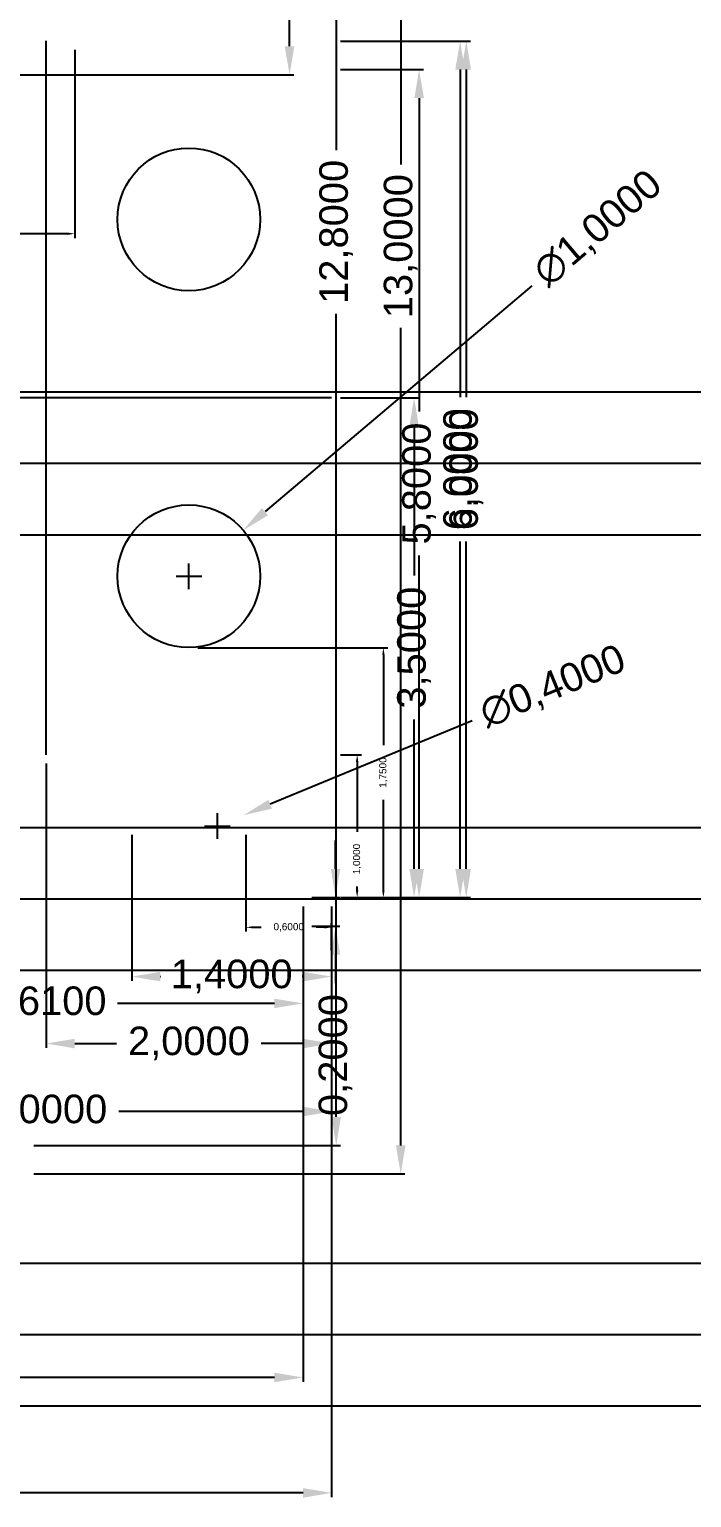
# Model space of a CAD drawing. Header units: millimetres. Extents: x -129 to 171, y -129 to 202.
# Drawn here: x 69.14 to 73.78, y 95.92 to 106.2 of the extents above; entities that cross this region are included whole.
import ezdxf

# ---------------------------------------------------------------- set-up
doc = ezdxf.new("R2010")
doc.units = ezdxf.units.MM
doc.header["$MEASUREMENT"] = 0
for name, color, linetype, plot in [('Acoperis', 180, 'Continuous', False), ('Dimensiuni interior_0', 11, 'Continuous', False), ('Dimensiuni interior_1', 11, 'Continuous', False), ('Utilități_1', 130, 'Continuous', False)]:
    doc.layers.add(name, color=color, linetype=linetype, plot=plot)
doc.styles.get("Standard").update_dxf_attribs({"font": 'arial.ttf'})
doc.dimstyles.new('Mici', dxfattribs={"dimtxt": 0.05, "dimasz": 0.05, "dimexe": 0.03, "dimexo": 0.0625, "dimgap": 0.09, "dimtad": 0, "dimdec": 4, "dimzin": 0, "dimtxsty": 'Standard', "dimcen": 0.09, "dimclrd": 1, "dimclre": 1, "dimadec": 0, "dimazin": 0, "dimtfac": 1, "dimtdec": 4, "dimtofl": 0, "dimtmove": 0, "dimatfit": 3, "dimfxl": 1, "dimtolj": 1, "dimtzin": 0, "dimarcsym": 0})

# ---------------------------------------------------------------- blocks, each defined once
blk = doc.blocks.new('*U32')
at = {"extrusion": (-1, 4.06467e-14, 2.35596e-14)}
for centre, radius, start, end in [((48.5, -16.8, -1.5), 51.8, 18.9246, 161.0754), ((48.5, -16.841, -1), 51.341, 19.1485, 160.8515), ((48.5, -16.841, -2), 51.341, 19.1485, 160.8515), ((48.5, -16.882, -1.5), 50.882, 19.3776, 160.6224)]:
    blk.add_arc(centre, radius, start, end, dxfattribs=at)
blk = doc.blocks.new('*U33')
at = {"layer": 'Acoperis', "color": 0, "linetype": 'ByBlock', "lineweight": -2, "transparency": 16777216, "rotation": 90.00000000000072}
for p in [(244.181, 135.356), (244.181, 132.305), (244.181, 129.253)]:
    blk.add_blockref('*U32', p, dxfattribs=at)
blk = doc.blocks.new('*D520')
at = {"layer": 'Defpoints', "color": 0, "transparency": 16777216}
for p in [(86.527, 103.551), (86.707, 103.551), (86.527, 102.551)]:
    blk.add_point(p, dxfattribs=at)
at = {"layer": 'Dimensiuni interior_1', "color": 1, "lineweight": -2, "transparency": 16777216}
for p, q in [((86.589, 103.551), (86.737, 103.551)), ((86.707, 103.501), (86.707, 103.011)), ((86.707, 102.601), (86.707, 102.629)), ((86.589, 102.551), (86.737, 102.551))]:
    blk.add_line(p, q, dxfattribs=at)
at = {"layer": 'Dimensiuni interior_1', "color": 1, "transparency": 16777216}
for points in [[(86.698, 103.501), (86.715, 103.501), (86.707, 103.551)], [(86.698, 102.601), (86.715, 102.601), (86.707, 102.551)]]:
    blk.add_solid(points, dxfattribs=at)
at = {"layer": 'Dimensiuni interior_1', "color": 0, "transparency": 16777216, "insert": (86.707, 102.82), "char_height": 0.05, "attachment_point": 5, "rotation": 90}
blk.add_mtext('\\A1;1,0000', dxfattribs=at)
blk = doc.blocks.new('*D521')
at = {"layer": 'Defpoints', "color": 0, "transparency": 16777216}
for p in [(86.527, 106.051), (87.106, 106.051), (86.527, 102.551)]:
    blk.add_point(p, dxfattribs=at)
at = {"layer": 'Dimensiuni interior_1', "color": 1, "lineweight": -2, "transparency": 16777216}
for p, q in [((86.589, 106.051), (87.136, 106.051)), ((87.106, 105.851), (87.106, 104.806)), ((87.106, 102.751), (87.106, 103.797)), ((86.589, 102.551), (87.136, 102.551))]:
    blk.add_line(p, q, dxfattribs=at)
at = {"layer": 'Dimensiuni interior_1', "color": 1, "transparency": 16777216}
for points in [[(87.073, 105.851), (87.14, 105.851), (87.106, 106.051)], [(87.073, 102.751), (87.14, 102.751), (87.106, 102.551)]]:
    blk.add_solid(points, dxfattribs=at)
at = {"layer": 'Dimensiuni interior_1', "color": 0, "transparency": 16777216, "insert": (87.106, 104.301), "char_height": 0.2, "attachment_point": 5, "rotation": 90}
blk.add_mtext('\\A1;3,5000', dxfattribs=at)
blk = doc.blocks.new('*D522')
at = {"layer": 'Defpoints', "color": 0, "transparency": 16777216}
for p in [(85.927, 103.051), (85.927, 102.342), (86.527, 102.117)]:
    blk.add_point(p, dxfattribs=at)
at = {"layer": 'Dimensiuni interior_1', "color": 1, "lineweight": -2, "transparency": 16777216}
for p, q in [((85.927, 102.989), (85.927, 102.312)), ((86.527, 102.179), (86.527, 102.372)), ((85.977, 102.342), (86.033, 102.342)), ((86.477, 102.342), (86.42, 102.342))]:
    blk.add_line(p, q, dxfattribs=at)
at = {"layer": 'Dimensiuni interior_1', "color": 1, "transparency": 16777216}
for points in [[(85.977, 102.35), (85.977, 102.334), (85.927, 102.342)], [(86.477, 102.35), (86.477, 102.334), (86.527, 102.342)]]:
    blk.add_solid(points, dxfattribs=at)
at = {"layer": 'Dimensiuni interior_1', "color": 0, "transparency": 16777216, "insert": (86.227, 102.342), "char_height": 0.05, "attachment_point": 5}
blk.add_mtext('\\A1;0,6000', dxfattribs=at)
blk = doc.blocks.new('*D523')
at = {"layer": 'Defpoints', "color": 0, "transparency": 16777216}
for p in [(85.127, 103.051), (86.527, 102.117), (85.127, 101.997)]:
    blk.add_point(p, dxfattribs=at)
at = {"layer": 'Dimensiuni interior_1', "color": 1, "lineweight": -2, "transparency": 16777216}
for p, q in [((85.127, 102.989), (85.127, 101.967)), ((86.527, 102.054), (86.527, 101.967)), ((85.327, 101.997), (85.331, 101.997)), ((86.327, 101.997), (86.322, 101.997))]:
    blk.add_line(p, q, dxfattribs=at)
at = {"layer": 'Dimensiuni interior_1', "color": 1, "transparency": 16777216}
for points in [[(85.327, 102.03), (85.327, 101.963), (85.127, 101.997)], [(86.327, 102.03), (86.327, 101.963), (86.527, 101.997)]]:
    blk.add_solid(points, dxfattribs=at)
at = {"layer": 'Dimensiuni interior_1', "color": 0, "transparency": 16777216, "insert": (85.827, 101.997), "char_height": 0.2, "attachment_point": 5}
blk.add_mtext('\\A1;1,4000', dxfattribs=at)
blk = doc.blocks.new('*D524')
at = {"layer": 'Defpoints', "color": 0, "transparency": 16777216}
for p in [(85.911, 103.128), (85.542, 102.975)]:
    blk.add_point(p, dxfattribs=at)
at = {"layer": 'Dimensiuni interior_1', "color": 1, "lineweight": -2, "transparency": 16777216}
for p, q in [((87.514, 103.788), (86.096, 103.204)), ((85.727, 102.961), (85.727, 103.141)), ((85.637, 103.051), (85.817, 103.051))]:
    blk.add_line(p, q, dxfattribs=at)
at = {"layer": 'Dimensiuni interior_1', "color": 1, "transparency": 16777216}
blk.add_solid([(86.084, 103.235), (86.109, 103.173), (85.911, 103.128)], dxfattribs=at)
at = {"layer": 'Dimensiuni interior_1', "color": 0, "transparency": 16777216, "insert": (88.081, 104.022), "char_height": 0.2, "attachment_point": 5, "rotation": 22.4064}
blk.add_mtext('\\A1;∅0,4000', dxfattribs=at)
blk = doc.blocks.new('*D525')
at = {"layer": 'Defpoints', "color": 0, "transparency": 16777216}
for p in [(85.527, 104.301), (86.891, 104.301), (86.527, 102.551)]:
    blk.add_point(p, dxfattribs=at)
at = {"layer": 'Dimensiuni interior_1', "color": 1, "lineweight": -2, "transparency": 16777216}
for p, q in [((85.589, 104.301), (86.921, 104.301)), ((86.891, 104.251), (86.891, 103.618)), ((86.891, 102.601), (86.891, 103.235)), ((86.589, 102.551), (86.921, 102.551))]:
    blk.add_line(p, q, dxfattribs=at)
at = {"layer": 'Dimensiuni interior_1', "color": 1, "transparency": 16777216}
for points in [[(86.882, 104.251), (86.899, 104.251), (86.891, 104.301)], [(86.882, 102.601), (86.899, 102.601), (86.891, 102.551)]]:
    blk.add_solid(points, dxfattribs=at)
at = {"layer": 'Dimensiuni interior_1', "color": 0, "transparency": 16777216, "insert": (86.891, 103.426), "char_height": 0.05, "attachment_point": 5, "rotation": 90}
blk.add_mtext('\\A1;1,7500', dxfattribs=at)
blk = doc.blocks.new('*D526')
at = {"layer": 'Defpoints', "color": 0, "transparency": 16777216}
for p in [(85.908, 105.124), (85.145, 104.478)]:
    blk.add_point(p, dxfattribs=at)
at = {"layer": 'Dimensiuni interior_1', "color": 1, "lineweight": -2, "transparency": 16777216}
for p, q in [((87.931, 106.837), (86.061, 105.254)), ((85.527, 104.711), (85.527, 104.891)), ((85.437, 104.801), (85.617, 104.801))]:
    blk.add_line(p, q, dxfattribs=at)
at = {"layer": 'Dimensiuni interior_1', "color": 1, "transparency": 16777216}
blk.add_solid([(86.039, 105.279), (86.082, 105.228), (85.908, 105.124)], dxfattribs=at)
at = {"layer": 'Dimensiuni interior_1', "color": 0, "transparency": 16777216, "insert": (88.399, 107.233), "char_height": 0.2, "attachment_point": 5, "rotation": 40.2532}
blk.add_mtext('\\A1;∅1,0000', dxfattribs=at)
blk = doc.blocks.new('*D527')
at = {"layer": 'Defpoints', "color": 0, "transparency": 16777216}
for p in [(86.527, 108.551), (87.429, 108.551), (86.527, 102.551)]:
    blk.add_point(p, dxfattribs=at)
at = {"layer": 'Dimensiuni interior_1', "color": 1, "lineweight": -2, "transparency": 16777216}
for p, q in [((86.589, 108.551), (87.459, 108.551)), ((87.429, 108.351), (87.429, 106.057)), ((87.429, 102.751), (87.429, 105.046)), ((86.589, 102.551), (87.459, 102.551))]:
    blk.add_line(p, q, dxfattribs=at)
at = {"layer": 'Dimensiuni interior_1', "color": 1, "transparency": 16777216}
for points in [[(87.395, 108.351), (87.462, 108.351), (87.429, 108.551)], [(87.395, 102.751), (87.462, 102.751), (87.429, 102.551)]]:
    blk.add_solid(points, dxfattribs=at)
at = {"layer": 'Dimensiuni interior_1', "color": 0, "transparency": 16777216, "insert": (87.429, 105.551), "char_height": 0.2, "attachment_point": 5, "rotation": 90}
blk.add_mtext('\\A1;6,0000', dxfattribs=at)
blk = doc.blocks.new('*D528')
at = {"layer": 'Defpoints', "color": 0, "transparency": 16777216}
for p in [(84.527, 103.551, 0), (86.527, 102.551, 0), (84.527, 101.528)]:
    blk.add_point(p, dxfattribs=at)
at = {"layer": 'Dimensiuni interior_1', "color": 1, "lineweight": -2, "transparency": 16777216}
for p, q in [((84.527, 103.489), (84.527, 101.498)), ((86.527, 102.489), (86.527, 101.498)), ((84.727, 101.528), (85.02, 101.528)), ((86.327, 101.528), (86.033, 101.528))]:
    blk.add_line(p, q, dxfattribs=at)
at = {"layer": 'Dimensiuni interior_1', "color": 1, "transparency": 16777216}
for points in [[(84.727, 101.561), (84.727, 101.494), (84.527, 101.528)], [(86.327, 101.561), (86.327, 101.494), (86.527, 101.528)]]:
    blk.add_solid(points, dxfattribs=at)
at = {"layer": 'Dimensiuni interior_1', "color": 0, "transparency": 16777216, "insert": (85.527, 101.528), "char_height": 0.2, "attachment_point": 5}
blk.add_mtext('\\A1;2,0000', dxfattribs=at)
blk = doc.blocks.new('*D529')
at = {"layer": 'Defpoints', "color": 0, "transparency": 16777216}
for p in [(82.527, 102.551), (86.527, 102.551), (82.527, 101.051)]:
    blk.add_point(p, dxfattribs=at)
at = {"layer": 'Dimensiuni interior_1', "color": 1, "lineweight": -2, "transparency": 16777216}
for p, q in [((82.527, 102.489), (82.527, 101.021)), ((86.527, 102.489), (86.527, 101.021)), ((82.727, 101.051), (84.018, 101.051)), ((86.327, 101.051), (85.035, 101.051))]:
    blk.add_line(p, q, dxfattribs=at)
at = {"layer": 'Dimensiuni interior_1', "color": 1, "transparency": 16777216}
for points in [[(82.727, 101.085), (82.727, 101.018), (82.527, 101.051)], [(86.327, 101.085), (86.327, 101.018), (86.527, 101.051)]]:
    blk.add_solid(points, dxfattribs=at)
at = {"layer": 'Dimensiuni interior_1', "color": 0, "transparency": 16777216, "insert": (84.527, 101.051), "char_height": 0.2, "attachment_point": 5}
blk.add_mtext('\\A1;4,0000', dxfattribs=at)
blk = doc.blocks.new('*D531')
at = {"layer": 'Defpoints', "color": 0, "transparency": 16777216}
for p in [(82.717, 102.351), (86.327, 102.351), (86.327, 101.809)]:
    blk.add_point(p, dxfattribs=at)
at = {"layer": 'Dimensiuni interior_1', "color": 1, "lineweight": -2, "transparency": 16777216}
for p, q in [((82.717, 102.289), (82.717, 101.779)), ((86.327, 102.289), (86.327, 101.779)), ((82.917, 101.809), (84.017, 101.809)), ((86.127, 101.809), (85.026, 101.809))]:
    blk.add_line(p, q, dxfattribs=at)
at = {"layer": 'Dimensiuni interior_1', "color": 1, "transparency": 16777216}
for points in [[(82.917, 101.842), (82.917, 101.776), (82.717, 101.809)], [(86.127, 101.842), (86.127, 101.776), (86.327, 101.809)]]:
    blk.add_solid(points, dxfattribs=at)
at = {"layer": 'Dimensiuni interior_1', "color": 0, "transparency": 16777216, "insert": (84.522, 101.809), "char_height": 0.2, "attachment_point": 5}
blk.add_mtext('\\A1;3,6100', dxfattribs=at)
blk = doc.blocks.new('*D532')
at = {"layer": 'Defpoints', "color": 0, "transparency": 16777216}
for p in [(86.327, 102.551), (86.327, 102.351), (86.555, 102.351)]:
    blk.add_point(p, dxfattribs=at)
at = {"layer": 'Dimensiuni interior_1', "color": 1, "lineweight": -2, "transparency": 16777216}
for p, q in [((86.555, 102.751), (86.555, 102.951)), ((86.389, 102.551), (86.585, 102.551)), ((86.389, 102.351), (86.585, 102.351)), ((86.555, 102.151), (86.555, 101.951))]:
    blk.add_line(p, q, dxfattribs=at)
at = {"layer": 'Dimensiuni interior_1', "color": 1, "transparency": 16777216}
for points in [[(86.522, 102.751), (86.588, 102.751), (86.555, 102.551)], [(86.522, 102.151), (86.588, 102.151), (86.555, 102.351)]]:
    blk.add_solid(points, dxfattribs=at)
at = {"layer": 'Dimensiuni interior_1', "color": 0, "transparency": 16777216, "insert": (86.555, 101.447), "char_height": 0.2, "attachment_point": 5, "rotation": 90}
blk.add_mtext('\\A1;0,2000', dxfattribs=at)
blk = doc.blocks.new('*D559')
at = {"layer": 'Defpoints', "color": 0, "transparency": 16777216}
for p in [(61.727, 102.551), (86.327, 102.551), (86.327, 99.188)]:
    blk.add_point(p, dxfattribs=at)
at = {"layer": 'Dimensiuni interior_1', "color": 1, "lineweight": -2, "transparency": 16777216}
for p, q in [((61.727, 102.489), (61.727, 99.158)), ((86.327, 102.489), (86.327, 99.158)), ((61.927, 99.188), (73.442, 99.188)), ((86.127, 99.188), (74.611, 99.188))]:
    blk.add_line(p, q, dxfattribs=at)
at = {"layer": 'Dimensiuni interior_1', "color": 1, "transparency": 16777216}
for points in [[(61.927, 99.222), (61.927, 99.155), (61.727, 99.188)], [(86.127, 99.222), (86.127, 99.155), (86.327, 99.188)]]:
    blk.add_solid(points, dxfattribs=at)
at = {"layer": 'Dimensiuni interior_1', "color": 0, "transparency": 16777216, "insert": (74.027, 99.188), "char_height": 0.2, "attachment_point": 5}
blk.add_mtext('\\A1;24,6000', dxfattribs=at)
blk = doc.blocks.new('*D560')
at = {"layer": 'Defpoints', "color": 0, "transparency": 16777216}
for p in [(61.727, 102.551), (86.527, 102.551), (86.527, 98.38)]:
    blk.add_point(p, dxfattribs=at)
at = {"layer": 'Dimensiuni interior_1', "color": 1, "lineweight": -2, "transparency": 16777216}
for p, q in [((61.727, 102.489), (61.727, 98.35)), ((86.527, 102.489), (86.527, 98.35)), ((61.927, 98.38), (73.542, 98.38)), ((86.327, 98.38), (74.711, 98.38))]:
    blk.add_line(p, q, dxfattribs=at)
at = {"layer": 'Dimensiuni interior_1', "color": 1, "transparency": 16777216}
for points in [[(61.927, 98.413), (61.927, 98.346), (61.727, 98.38)], [(86.327, 98.413), (86.327, 98.346), (86.527, 98.38)]]:
    blk.add_solid(points, dxfattribs=at)
at = {"layer": 'Dimensiuni interior_1', "color": 0, "transparency": 16777216, "insert": (74.127, 98.38), "char_height": 0.2, "attachment_point": 5}
blk.add_mtext('\\A1;24,8000', dxfattribs=at)
blk = doc.blocks.new('*D561')
at = {"layer": 'Defpoints', "color": 0, "transparency": 16777216}
for p in [(86.527, 108.351), (87.141, 108.351), (86.527, 102.551)]:
    blk.add_point(p, dxfattribs=at)
at = {"layer": 'Dimensiuni interior_1', "color": 1, "lineweight": -2, "transparency": 16777216}
for p, q in [((86.589, 108.351), (87.171, 108.351)), ((87.141, 108.151), (87.141, 105.956)), ((87.141, 102.751), (87.141, 104.947)), ((86.589, 102.551), (87.171, 102.551))]:
    blk.add_line(p, q, dxfattribs=at)
at = {"layer": 'Dimensiuni interior_1', "color": 1, "transparency": 16777216}
for points in [[(87.108, 108.151), (87.175, 108.151), (87.141, 108.351)], [(87.108, 102.751), (87.175, 102.751), (87.141, 102.551)]]:
    blk.add_solid(points, dxfattribs=at)
at = {"layer": 'Dimensiuni interior_1', "color": 0, "transparency": 16777216, "insert": (87.141, 105.451), "char_height": 0.2, "attachment_point": 5, "rotation": 90}
blk.add_mtext('\\A1;5,8000', dxfattribs=at)
blk = doc.blocks.new('*D562')
at = {"layer": 'Defpoints', "color": 0, "transparency": 16777216}
for p in [(86.527, 108.551), (87.472, 108.551), (86.527, 102.551)]:
    blk.add_point(p, dxfattribs=at)
at = {"layer": 'Dimensiuni interior_1', "color": 1, "lineweight": -2, "transparency": 16777216}
for p, q in [((86.589, 108.551), (87.502, 108.551)), ((87.472, 108.351), (87.472, 106.057)), ((87.472, 102.751), (87.472, 105.046)), ((86.589, 102.551), (87.502, 102.551))]:
    blk.add_line(p, q, dxfattribs=at)
at = {"layer": 'Dimensiuni interior_1', "color": 1, "transparency": 16777216}
for points in [[(87.438, 108.351), (87.505, 108.351), (87.472, 108.551)], [(87.438, 102.751), (87.505, 102.751), (87.472, 102.551)]]:
    blk.add_solid(points, dxfattribs=at)
at = {"layer": 'Dimensiuni interior_1', "color": 0, "transparency": 16777216, "insert": (87.472, 105.551), "char_height": 0.2, "attachment_point": 5, "rotation": 90}
blk.add_mtext('\\A1;6,0000', dxfattribs=at)
blk = doc.blocks.new('*D634')
at = {"layer": 'Defpoints', "color": 0, "transparency": 16777216}
for p in [(84.377, 113.614), (84.377, 100.814), (86.56, 100.814)]:
    blk.add_point(p, dxfattribs=at)
at = {"layer": 'Dimensiuni interior_0', "color": 1, "lineweight": -2, "transparency": 16777216}
for p, q in [((84.439, 113.614), (86.59, 113.614)), ((86.56, 113.414), (86.56, 107.787)), ((86.56, 101.014), (86.56, 106.641)), ((84.439, 100.814), (86.59, 100.814))]:
    blk.add_line(p, q, dxfattribs=at)
at = {"layer": 'Dimensiuni interior_0', "color": 1, "transparency": 16777216}
for points in [[(86.526, 113.414), (86.593, 113.414), (86.56, 113.614)], [(86.526, 101.014), (86.593, 101.014), (86.56, 100.814)]]:
    blk.add_solid(points, dxfattribs=at)
at = {"layer": 'Dimensiuni interior_0', "color": 0, "transparency": 16777216, "insert": (86.56, 107.214), "char_height": 0.2, "attachment_point": 5, "rotation": 90}
blk.add_mtext('\\A1;12,8000', dxfattribs=at)
blk = doc.blocks.new('*D635')
at = {"layer": 'Defpoints', "color": 0, "transparency": 16777216}
for p in [(84.377, 113.614), (84.377, 100.614), (87.012, 100.614)]:
    blk.add_point(p, dxfattribs=at)
at = {"layer": 'Dimensiuni interior_0', "color": 1, "lineweight": -2, "transparency": 16777216}
for p, q in [((84.439, 113.614), (87.042, 113.614)), ((87.012, 113.414), (87.012, 107.687)), ((87.012, 100.814), (87.012, 106.541)), ((84.439, 100.614), (87.042, 100.614))]:
    blk.add_line(p, q, dxfattribs=at)
at = {"layer": 'Dimensiuni interior_0', "color": 1, "transparency": 16777216}
for points in [[(86.979, 113.414), (87.046, 113.414), (87.012, 113.614)], [(86.979, 100.814), (87.046, 100.814), (87.012, 100.614)]]:
    blk.add_solid(points, dxfattribs=at)
at = {"layer": 'Dimensiuni interior_0', "color": 0, "transparency": 16777216, "insert": (87.012, 107.114), "char_height": 0.2, "attachment_point": 5, "rotation": 90}
blk.add_mtext('\\A1;13,0000', dxfattribs=at)
blk = doc.blocks.new('*D638')
at = {"layer": 'Defpoints', "color": 0, "transparency": 16777216}
for p in [(84.377, 113.614), (82.377, 108.314, 0.2), (86.233, 108.314)]:
    blk.add_point(p, dxfattribs=at)
at = {"layer": 'Dimensiuni interior_0', "color": 1, "lineweight": -2, "transparency": 16777216}
for p, q in [((84.439, 113.614), (86.263, 113.614)), ((86.233, 113.414), (86.233, 111.469)), ((86.233, 108.514), (86.233, 110.459)), ((82.439, 108.314), (86.263, 108.314))]:
    blk.add_line(p, q, dxfattribs=at)
at = {"layer": 'Dimensiuni interior_0', "color": 1, "transparency": 16777216}
for points in [[(86.199, 113.414), (86.266, 113.414), (86.233, 113.614)], [(86.199, 108.514), (86.266, 108.514), (86.233, 108.314)]]:
    blk.add_solid(points, dxfattribs=at)
at = {"layer": 'Dimensiuni interior_0', "color": 0, "transparency": 16777216, "insert": (86.233, 110.964), "char_height": 0.2, "attachment_point": 5, "rotation": 90}
blk.add_mtext('\\A1;5,3000', dxfattribs=at)
blk = doc.blocks.new('*D890')
at = {"layer": 'Defpoints', "color": 0, "transparency": 16777216}
for p in [(61.727, 108.551), (84.727, 108.551), (84.727, 107.201)]:
    blk.add_point(p, dxfattribs=at)
at = {"layer": 'Dimensiuni interior_1', "color": 1, "lineweight": -2, "transparency": 16777216}
for p, q in [((61.727, 108.489), (61.727, 107.171)), ((84.727, 108.489), (84.727, 107.171)), ((61.777, 107.201), (73.013, 107.201)), ((84.677, 107.201), (73.44, 107.201))]:
    blk.add_line(p, q, dxfattribs=at)
at = {"layer": 'Dimensiuni interior_1', "color": 1, "transparency": 16777216}
for points in [[(61.777, 107.209), (61.777, 107.193), (61.727, 107.201)], [(84.677, 107.209), (84.677, 107.193), (84.727, 107.201)]]:
    blk.add_solid(points, dxfattribs=at)
at = {"layer": 'Dimensiuni interior_1', "color": 0, "transparency": 16777216, "insert": (73.227, 107.201), "char_height": 0.05, "attachment_point": 5}
blk.add_mtext('\\A1;23,0000', dxfattribs=at)
blk = doc.blocks.new('A$Ca0c041a6')
at = {"layer": 'Utilități_1', "color": 1}
for p, q in [((49.24982, 23.8, 10), (49.24982, 26.3, 10)), ((49.24982, 23.8, 10), (47.24982, 23.8, 10)), ((49.24982, 21.3, 10), (49.24982, 23.8, 10)), ((51.24982, 23.8, 10), (49.24982, 23.8, 10))]:
    blk.add_line(p, q, dxfattribs=at)
for centre in [(50.24982, 25.05, 10), (50.24982, 22.55, 10)]:
    blk.add_circle(centre, 0.5, dxfattribs=at)
at = {"layer": 'Acoperis'}
blk.add_blockref('*U33', (-231.0811, -113.51704, 30), dxfattribs=at)
at = {"layer": 'Dimensiuni interior_0'}
dim = blk.add_linear_dim(base=(50.95597, 26.0625, -30), p1=(49.09982, 31.3625, -30), p2=(47.09982, 26.0625, -29.8), angle=90, dimstyle='Mici', override={"dimtxt": 0.2, "dimasz": 0.2}, dxfattribs=at)
dim.commit()
dim.dimension.update_dxf_attribs({"geometry": '*D638', "text_midpoint": (50.95597, 28.7125, -30), "insert": (-35.27669, -82.25133)})
for base, p2, picture, middle in [((51.28283, 18.5625, -30), (49.09982, 18.5625, -30), '*D634', (51.28283, 24.9625, -30)), ((51.7357, 18.3625, -30), (49.09982, 18.3625, -30), '*D635', (51.7357, 24.8625, -30))]:
    dim = blk.add_linear_dim(base=base, p1=(49.09982, 31.3625, -30), p2=p2, angle=90, dimstyle='Mici', override={"dimtxt": 0.2, "dimasz": 0.2}, dxfattribs=at)
    dim.commit()
    dim.dimension.update_dxf_attribs({"geometry": picture, "text_midpoint": middle, "dimtype": 128, "insert": (-35.27669, -82.25133)})
at = {"layer": 'Dimensiuni interior_1'}
dim = blk.add_linear_dim(base=(49.44982, 24.9497, 13), p1=(26.44982, 26.3, 13), p2=(49.44982, 26.3, 13), dimstyle='Mici', dxfattribs=at)
dim.commit()
dim.dimension.update_dxf_attribs({"geometry": '*D890', "text_midpoint": (37.94982, 24.9497, 13), "insert": (-35.27669, -82.25133)})
for base, p1, p2, angle, picture, middle in [((52.15206, 26.3, 10), (51.24982, 20.3, 10), (51.24982, 26.3, 10), 90, '*D527', (52.15206, 23.3, 10)), ((52.19503, 26.3), (51.24982, 20.3), (51.24982, 26.3), 90, '*D562', (52.19503, 23.3)), ((51.86466, 26.1), (51.24982, 20.3), (51.24982, 26.1), 90, '*D561', (51.86466, 23.2)), ((51.82977, 23.8, 10), (51.24982, 20.3, 10), (51.24982, 23.8, 10), 90, '*D521', (51.82977, 22.05, 10)), ((49.24982, 19.27621, 10), (51.24982, 20.3, 10), (49.24982, 21.3, 10), 0, '*D528', (50.24982, 19.27621, 10)), ((51.27824, 20.1), (51.04982, 20.3), (51.04982, 20.1), 90, '*D532', (51.27824, 19.1952)), ((51.04982, 16.93716), (26.44982, 20.3), (51.04982, 20.3), 0, '*D559', (38.74982, 16.93716)), ((51.24982, 16.12839), (26.44982, 20.3), (51.24982, 20.3), 0, '*D560', (38.84982, 16.12839)), ((47.24982, 18.79995, 10), (51.24982, 20.3, 10), (47.24982, 20.3, 10), 0, '*D529', (49.24982, 18.79995, 10))]:
    dim = blk.add_linear_dim(base=base, p1=p1, p2=p2, angle=angle, dimstyle='Mici', override={"dimtxt": 0.2, "dimasz": 0.2}, dxfattribs=at)
    dim.commit()
    dim.dimension.update_dxf_attribs({"geometry": picture, "text_midpoint": middle, "insert": (-35.27669, -82.25133)})
for p1, p2, picture, middle in [((49.86823, 22.22692, 10), (50.63142, 22.87308, 10), '*D526', (53.12236, 24.98205, 10)), ((50.26492, 20.72377, 10), (50.63472, 20.87623, 10), '*D524', (52.80454, 21.77085, 10))]:
    dim = blk.add_diameter_dim_2p(p1=p1, p2=p2, dimstyle='Mici', override={"dimtxt": 0.2, "dimasz": 0.2}, dxfattribs=at)
    dim.commit()
    dim.dimension.update_dxf_attribs({"geometry": picture, "text_midpoint": middle, "dimtype": 131, "insert": (-35.27669, -82.25133)})
dim = blk.add_linear_dim(base=(51.61386, 22.05, 10), p1=(51.24982, 20.3, 10), p2=(50.24982, 22.05, 10), angle=90, dimstyle='Mici', dxfattribs=at)
dim.commit()
dim.dimension.update_dxf_attribs({"geometry": '*D525', "text_midpoint": (51.61386, 21.175, 10), "insert": (-35.27669, -82.25133)})
for base, p1, p2, angle, picture, middle in [((51.42993, 21.3, 10), (51.24982, 20.3, 10), (51.24982, 21.3, 10), 90, '*D520', (51.42993, 20.56853, 10)), ((50.64982, 20.09057, 10), (51.24982, 19.86543, 10), (50.64982, 20.8, 10), 0, '*D522', (50.94982, 20.09057, 10))]:
    dim = blk.add_linear_dim(base=base, p1=p1, p2=p2, angle=angle, dimstyle='Mici', dxfattribs=at)
    dim.commit()
    dim.dimension.update_dxf_attribs({"geometry": picture, "text_midpoint": middle, "dimtype": 128, "insert": (-35.27669, -82.25133)})
dim = blk.add_linear_dim(base=(49.84982, 19.74543, 10), p1=(51.24982, 19.86543, 10), p2=(49.84982, 20.8, 10), angle=0, dimstyle='Mici', override={"dimtxt": 0.2, "dimasz": 0.2}, dxfattribs=at)
dim.commit()
dim.dimension.update_dxf_attribs({"geometry": '*D523', "text_midpoint": (50.54982, 19.74543, 10), "dimtype": 128, "insert": (-35.27669, -82.25133)})
dim = blk.add_linear_dim(base=(51.04982, 19.55758), p1=(47.43982, 20.1), p2=(51.04982, 20.1), dimstyle='Mici', override={"dimtxt": 0.2, "dimasz": 0.2}, dxfattribs=at)
dim.commit()
dim.dimension.update_dxf_attribs({"geometry": '*D531', "text_midpoint": (49.24482, 19.55758), "insert": (-35.27669, -82.25133)})

msp = doc.modelspace()

# ---------------------------------------------------------------- block references
msp.add_blockref('A$Ca0c041a6', (20.005, 79.822))

doc.saveas('drawing.dxf')
